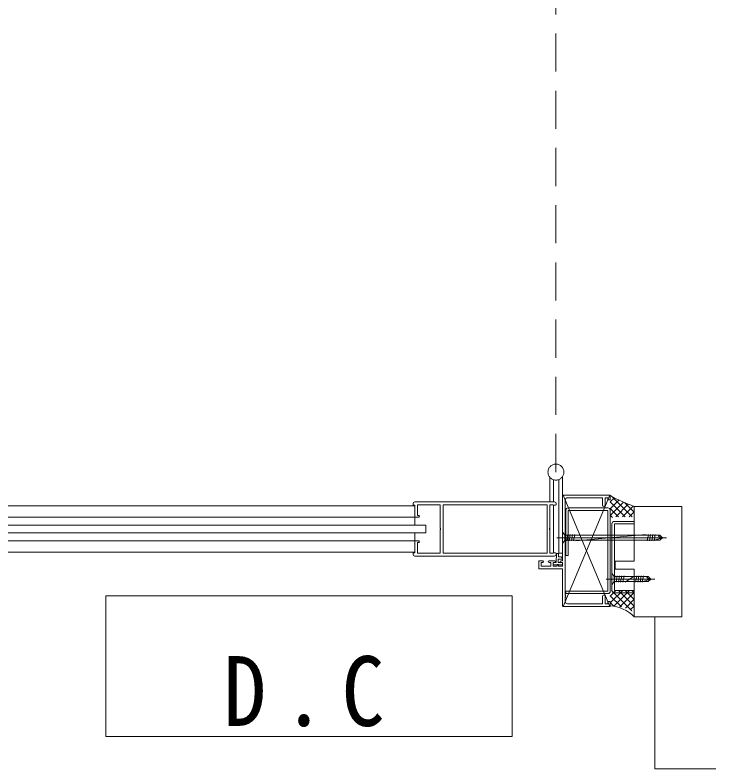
# Model space of a CAD drawing. Units: millimetres on the paper, enlarged 2 times, with parts at other scales. Extents: x -822 to 1661, y -1752 to -1205.
# Drawn here: x -645.05 to -600.98, y -1624.65 to -1577.21 of the extents above; entities that cross this region are included whole.
import ezdxf

# ---------------------------------------------------------------- set-up
doc = ezdxf.new("R2010")
doc.units = ezdxf.units.MM
doc.header["$LTSCALE"] = 2
for name, pattern in [('CHAIN1', [8, 5, -1, 1, -1]), ('CHAIN2', [12, 9, -1, 1, -1]), ('DASHED1', [1.8, 1.2, -0.6]), ('DASHED3', [4, 3, -1]), ('DOUBLE_CHAIN1', [8.8, 5, -1, 0.6, -0.6, 0.6, -1]), ('DOUBLE_CHAIN2', [12.8, 9, -1, 0.6, -0.6, 0.6, -1])]:
    doc.linetypes.add(name, pattern=pattern)
doc.layers.add('1-8_kanamono', color=5, linetype='Continuous', lineweight=9)
doc.styles.add('ＭＳ ゴシック', font='')
doc.styles.get('ＭＳ ゴシック').set_extended_font_data('MS Gothic')

msp = doc.modelspace()

# ---------------------------------------------------------------- linework, layer by layer
at = {"layer": '1-8_kanamono', "color": 4, "linetype": 'DASHED1', "lineweight": 5}
msp.add_line((-611.039, -1605.975), (-611.039, -1535.704), dxfattribs=at)
at = {"layer": '1-8_kanamono', "color": 1, "linetype": 'DASHED3'}
for p, q in [((-611.419, -1607.855), (-611.419, -1606.299)), ((-610.619, -1607.425), (-610.619, -1606.247)), ((-611.189, -1607.855), (-611.189, -1606.451)), ((-610.849, -1606.437), (-610.849, -1611.075)), ((-611.189, -1611.055), (-611.189, -1608.055)), ((-610.619, -1611.075), (-610.849, -1611.075))]:
    msp.add_line(p, q, dxfattribs=at)
at = {"layer": '1-8_kanamono', "color": 7, "lineweight": 15}
for p, q in [((-610.619, -1607.455), (-610.619, -1611.555)), ((-607.649, -1607.425), (-610.589, -1607.425)), ((-608.104, -1607.59), (-610.304, -1607.59)), ((-608.104, -1608.075), (-608.104, -1607.59)), ((-607.934, -1608.075), (-607.934, -1607.59)), ((-607.784, -1607.59), (-607.934, -1607.59)), ((-607.784, -1607.725), (-607.784, -1607.59)), ((-607.784, -1607.725), (-607.649, -1607.725)), ((-607.619, -1607.695), (-607.619, -1607.455)), ((-620.019, -1608.055), (-620.019, -1607.955)), ((-620.019, -1608.055), (-619.919, -1608.055)), ((-611.119, -1607.855), (-619.919, -1607.855)), ((-619.919, -1608.055), (-619.919, -1608.755)), ((-619.739, -1608.035), (-619.739, -1608.705)), ((-618.319, -1608.035), (-619.739, -1608.035)), ((-618.319, -1608.035), (-618.319, -1609.509)), ((-618.139, -1611.075), (-618.139, -1608.035)), ((-611.599, -1608.035), (-618.139, -1608.035)), ((-611.599, -1608.035), (-611.599, -1611.075)), ((-611.419, -1608.035), (-611.419, -1609.509)), ((-611.219, -1608.035), (-611.419, -1608.035)), ((-611.219, -1608.035), (-611.219, -1608.055)), ((-611.219, -1608.055), (-611.069, -1608.055)), ((-611.019, -1608.005), (-611.019, -1607.955)), ((-610.454, -1607.74), (-610.454, -1613.703)), ((-607.984, -1608.125), (-608.054, -1608.125)), ((-619.869, -1608.805), (-619.669, -1608.805)), ((-619.739, -1608.705), (-619.669, -1608.705)), ((-618.319, -1611.075), (-618.319, -1609.601)), ((-611.419, -1611.075), (-611.419, -1609.601)), ((-619.919, -1611.055), (-619.919, -1610.355)), ((-619.869, -1610.305), (-619.669, -1610.305)), ((-619.739, -1610.405), (-619.739, -1611.075)), ((-619.739, -1610.405), (-619.669, -1610.405)), ((-611.119, -1611.255), (-619.919, -1611.255)), ((-619.739, -1611.075), (-618.319, -1611.075)), ((-611.599, -1611.075), (-618.139, -1611.075)), ((-611.219, -1611.055), (-611.069, -1611.055)), ((-611.019, -1611.155), (-611.019, -1611.105)), ((-611.019, -1611.665), (-611.005, -1611.105)), ((-610.921, -1611.105), (-611.005, -1611.105)), ((-610.893, -1611.455), (-610.901, -1611.665)), ((-610.695, -1611.455), (-610.893, -1611.455)), ((-610.875, -1611.133), (-610.867, -1611.305)), ((-610.731, -1611.305), (-610.867, -1611.305)), ((-610.655, -1611.375), (-610.691, -1611.325)), ((-612.119, -1612.025), (-612.119, -1611.555)), ((-612.119, -1611.555), (-611.869, -1611.555)), ((-611.969, -1611.655), (-611.969, -1611.89)), ((-611.969, -1611.655), (-611.869, -1611.655)), ((-611.969, -1611.89), (-611.369, -1611.89)), ((-611.469, -1611.555), (-611.119, -1611.555)), ((-611.469, -1611.655), (-611.369, -1611.655)), ((-611.369, -1611.655), (-611.369, -1611.89)), ((-611.219, -1611.655), (-611.119, -1611.655)), ((-611.219, -1611.655), (-611.219, -1611.89)), ((-611.219, -1611.805), (-610.619, -1611.805)), ((-611.219, -1611.89), (-610.969, -1611.89)), ((-611.169, -1611.665), (-611.019, -1611.665)), ((-610.969, -1611.79), (-610.969, -1611.89)), ((-610.969, -1611.79), (-610.869, -1611.79)), ((-610.901, -1611.665), (-610.669, -1611.665)), ((-610.869, -1611.79), (-610.869, -1611.89)), ((-610.869, -1611.89), (-610.619, -1611.89)), ((-610.719, -1611.555), (-610.619, -1611.555)), ((-610.719, -1611.655), (-610.619, -1611.655)), ((-610.619, -1611.655), (-610.619, -1611.89)), ((-612.089, -1612.055), (-610.619, -1612.055)), ((-610.619, -1612.055), (-610.619, -1614.395)), ((-610.454, -1613.855), (-610.454, -1614.11)), ((-608.104, -1613.775), (-608.104, -1614.26)), ((-607.984, -1613.725), (-608.054, -1613.725)), ((-607.934, -1613.775), (-607.934, -1614.26)), ((-610.304, -1614.26), (-608.104, -1614.26)), ((-607.934, -1614.26), (-607.784, -1614.26)), ((-607.784, -1614.125), (-607.649, -1614.125)), ((-607.784, -1614.125), (-607.784, -1614.26)), ((-607.619, -1614.155), (-607.619, -1614.395)), ((-610.589, -1614.425), (-607.649, -1614.425))]:
    msp.add_line(p, q, dxfattribs=at)
at = {"layer": '1-8_kanamono', "linetype": 'CHAIN1'}
for p, q in [((-610.589, -1614.425), (-607.649, -1607.425)), ((-610.589, -1607.425), (-607.649, -1614.425))]:
    msp.add_line(p, q, dxfattribs=at)
at = {"layer": '1-8_kanamono', "color": 4, "lineweight": 5}
for p, q in [((-607.361, -1607.595), (-607.619, -1607.852)), ((-607.07, -1607.727), (-607.619, -1608.277)), ((-607.574, -1607.459), (-606.253, -1608.78)), ((-619.919, -1608.105), (-672.219, -1608.105)), ((-607.619, -1607.838), (-606.677, -1608.78)), ((-606.785, -1607.867), (-607.619, -1608.701)), ((-606.486, -1607.992), (-607.274, -1608.78)), ((-606.178, -1608.109), (-606.849, -1608.78)), ((-606.709, -1607.9), (-606.119, -1608.49)), ((-607.619, -1608.262), (-607.101, -1608.78)), ((-606.119, -1608.474), (-606.425, -1608.78)), ((-619.919, -1608.805), (-672.233, -1608.805)), ((-619.905, -1608.805), (-619.905, -1609.305)), ((-607.619, -1608.687), (-607.475, -1608.83)), ((-619.905, -1610.305), (-619.905, -1609.805)), ((-619.905, -1610.305), (-672.233, -1610.305)), ((-619.919, -1611.005), (-672.219, -1611.005)), ((-607.619, -1613.781), (-607.262, -1613.425)), ((-607.619, -1614.206), (-606.838, -1613.425)), ((-606.92, -1614.464), (-607.619, -1613.765)), ((-606.261, -1614.699), (-607.535, -1613.425)), ((-607.405, -1614.416), (-606.414, -1613.425)), ((-606.119, -1614.417), (-607.111, -1613.425)), ((-607.012, -1614.447), (-606.119, -1613.554)), ((-606.119, -1613.993), (-606.686, -1613.425)), ((-606.119, -1613.568), (-606.262, -1613.425)), ((-607.393, -1614.416), (-607.619, -1614.19)), ((-606.669, -1614.529), (-606.119, -1613.978)), ((-606.364, -1614.648), (-606.119, -1614.403))]:
    msp.add_line(p, q, dxfattribs=at)
at = {"layer": '1-8_kanamono', "color": 7, "linetype": 'DOUBLE_CHAIN2', "lineweight": 15}
msp.add_line((-611.419, -1608.035), (-611.419, -1611.075), dxfattribs=at)
at = {"layer": '1-8_kanamono', "color": 2, "linetype": 'DOUBLE_CHAIN1', "lineweight": 15}
for p, q in [((-606.119, -1611.58), (-606.119, -1608.13)), ((-607.319, -1612.08), (-607.319, -1611.58)), ((-606.119, -1611.58), (-607.319, -1611.58)), ((-606.119, -1612.08), (-607.319, -1612.08)), ((-606.119, -1615.08), (-606.119, -1612.08)), ((-603.119, -1615.08), (-606.119, -1615.08)), ((-604.819, -1624.654), (-604.819, -1615.08)), ((-604.819, -1624.654), (-600.978, -1624.654))]:
    msp.add_line(p, q, dxfattribs=at)
at = {"layer": '1-8_kanamono'}
for p, q in [((-610.419, -1608.385), (-610.419, -1611.225)), ((-610.259, -1608.225), (-607.779, -1608.225)), ((-610.259, -1608.385), (-607.779, -1608.385)), ((-610.259, -1608.385), (-610.259, -1611.225)), ((-607.779, -1613.465), (-607.779, -1608.385)), ((-607.619, -1613.465), (-607.619, -1608.385)), ((-607.359, -1609.08), (-606.119, -1609.08)), ((-607.519, -1613.42), (-607.519, -1609.24)), ((-607.359, -1613.42), (-607.359, -1609.24)), ((-606.119, -1609.24), (-607.359, -1609.24)), ((-610.419, -1611.225), (-610.259, -1611.225)), ((-607.359, -1613.42), (-606.119, -1613.42)), ((-639.333, -1613.758), (-613.8, -1613.758)), ((-639.333, -1622.613), (-639.333, -1613.758)), ((-613.8, -1613.758), (-613.8, -1622.613)), ((-610.419, -1613.465), (-607.779, -1613.465)), ((-610.419, -1613.625), (-610.419, -1613.465)), ((-607.779, -1613.625), (-610.419, -1613.625)), ((-607.359, -1613.58), (-606.119, -1613.58)), ((-613.8, -1622.613), (-639.333, -1622.613))]:
    msp.add_line(p, q, dxfattribs=at)
at = {"layer": '1-8_kanamono', "color": 1}
for p, q in [((-672.919, -1609.305), (-619.219, -1609.305)), ((-619.219, -1609.805), (-619.219, -1609.305)), ((-672.919, -1609.805), (-619.219, -1609.805))]:
    msp.add_line(p, q, dxfattribs=at)
at = {"layer": '1-8_kanamono', "color": 6}
for p, q in [((-610.469, -1609.945), (-610.619, -1609.745)), ((-610.619, -1610.465), (-610.619, -1609.745)), ((-610.619, -1610.425), (-610.619, -1609.785)), ((-610.469, -1610.176), (-610.421, -1609.905)), ((-610.469, -1610.265), (-610.469, -1609.945)), ((-610.469, -1609.945), (-604.503, -1609.945)), ((-610.35, -1610.305), (-610.28, -1609.905)), ((-610.209, -1610.305), (-610.139, -1609.905)), ((-610.068, -1610.305), (-609.998, -1609.905)), ((-609.927, -1610.305), (-609.857, -1609.905)), ((-609.786, -1610.305), (-605.364, -1609.905)), ((-605.293, -1610.305), (-605.223, -1609.905)), ((-605.152, -1610.305), (-605.082, -1609.905)), ((-605.011, -1610.305), (-604.94, -1609.905)), ((-604.87, -1610.305), (-604.799, -1609.905)), ((-604.503, -1609.945), (-604.343, -1610.105)), ((-610.619, -1610.465), (-610.469, -1610.265)), ((-610.469, -1610.265), (-604.503, -1610.265)), ((-604.863, -1610.265), (-604.343, -1610.105)), ((-607.369, -1612.543), (-607.519, -1612.343)), ((-607.519, -1613.063), (-607.519, -1612.343)), ((-607.519, -1613.023), (-607.519, -1612.383)), ((-607.519, -1613.063), (-607.369, -1612.863)), ((-607.369, -1612.774), (-607.321, -1612.503)), ((-607.369, -1612.863), (-605.238, -1612.863)), ((-607.25, -1612.903), (-607.18, -1612.503)), ((-607.109, -1612.903), (-607.039, -1612.503)), ((-606.968, -1612.903), (-606.898, -1612.503)), ((-606.827, -1612.903), (-606.757, -1612.503)), ((-606.686, -1612.903), (-606.099, -1612.503)), ((-606.028, -1612.903), (-605.958, -1612.503)), ((-605.887, -1612.903), (-605.817, -1612.503)), ((-605.746, -1612.903), (-605.675, -1612.503)), ((-605.605, -1612.903), (-605.534, -1612.503)), ((-605.598, -1612.863), (-605.078, -1612.703)), ((-605.238, -1612.543), (-605.078, -1612.703))]:
    msp.add_line(p, q, dxfattribs=at)
at = {"layer": '1-8_kanamono', "color": 6, "linetype": 'CHAIN2'}
for p, q in [((-610.984, -1610.105), (-604.085, -1610.105)), ((-607.884, -1612.703), (-604.82, -1612.703))]:
    msp.add_line(p, q, dxfattribs=at)
at = {"layer": '1-8_kanamono', "color": 2, "linetype": 'DOUBLE_CHAIN1', "lineweight": 15}
msp.add_lwpolyline([(-606.119, -1608.13), (-603.119, -1608.13), (-603.119, -1615.08)], dxfattribs=at)
at = {"layer": '1-8_kanamono', "color": 6}
for points in [[(-604.503, -1610.265), (-604.343, -1610.105), (-604.582, -1610.036), (-604.503, -1609.945)], [(-607.369, -1612.863), (-607.369, -1612.543), (-605.238, -1612.543)], [(-605.238, -1612.863), (-605.078, -1612.703), (-605.317, -1612.634), (-605.238, -1612.543)]]:
    msp.add_lwpolyline(points, dxfattribs=at)
at = {"layer": '1-8_kanamono', "color": 7, "lineweight": 15}
for points in [[(-620.019, -1611.155), (-620.019, -1611.055), (-619.919, -1611.055)], [(-611.219, -1611.055), (-611.219, -1611.075), (-611.419, -1611.075)]]:
    msp.add_lwpolyline(points, dxfattribs=at)
at = {"layer": '1-8_kanamono', "color": 1, "linetype": 'DASHED3'}
msp.add_circle((-611.039, -1605.975), 0.5, dxfattribs=at)
at = {"layer": '1-8_kanamono', "color": 4, "linetype": 'DASHED1', "lineweight": 5}
msp.add_arc((-611.039, -1605.975), 70.271, 90, 180, dxfattribs=at)
at = {"layer": '1-8_kanamono', "color": 7, "lineweight": 15}
for centre, radius, start, end in [((-610.589, -1607.455), 0.03, 90, 180), ((-610.304, -1607.74), 0.15, 90, 180), ((-607.649, -1607.455), 0.03, 0, 90), ((-607.649, -1607.695), 0.03, 270, 0), ((-619.919, -1607.955), 0.1, 90, 180), ((-611.119, -1607.955), 0.1, 0, 90), ((-611.069, -1608.005), 0.05, 270, 0), ((-608.054, -1608.075), 0.05, 180, 270), ((-607.984, -1608.075), 0.05, 270, 0), ((-619.869, -1608.755), 0.05, 180, 270), ((-619.669, -1608.755), 0.05, 270, 90), ((-618.339, -1609.555), 0.05, 293.58, 66.42), ((-611.399, -1609.555), 0.05, 113.58, 246.42), ((-619.869, -1610.355), 0.05, 90, 180), ((-619.669, -1610.355), 0.05, 270, 90), ((-619.919, -1611.155), 0.1, 180, 270), ((-611.119, -1611.155), 0.1, 270, 0), ((-611.069, -1611.105), 0.05, 0, 90), ((-610.921, -1611.155), 0.05, 25.79, 90), ((-610.731, -1611.355), 0.05, 36.03, 90), ((-610.695, -1611.405), 0.05, 270, 36.03), ((-611.869, -1611.605), 0.05, 270, 90), ((-611.469, -1611.605), 0.05, 90, 270), ((-611.169, -1611.715), 0.05, 90, 180), ((-611.119, -1611.605), 0.05, 270, 90), ((-610.719, -1611.605), 0.05, 90, 270), ((-610.669, -1611.715), 0.05, 0, 90), ((-612.089, -1612.025), 0.03, 180, 270), ((-610.454, -1613.733), 0.03, 293.58, 90), ((-610.434, -1613.779), 0.02, 113.58, 246.42), ((-610.454, -1613.825), 0.03, 270, 66.42), ((-608.054, -1613.775), 0.05, 90, 180), ((-607.984, -1613.775), 0.05, 0, 90), ((-610.304, -1614.11), 0.15, 180, 270), ((-607.649, -1614.155), 0.03, 0, 90), ((-610.589, -1614.395), 0.03, 180, 270), ((-607.649, -1614.395), 0.03, 270, 0)]:
    msp.add_arc(centre, radius, start, end, dxfattribs=at)
at = {"layer": '1-8_kanamono', "color": 4, "lineweight": 5}
for centre, radius, start, end in [((-602.765, -1598.674), 10.033, 241.0704, 250.4741), ((-607.759, -1616.687), 2.296, 44.4093, 86.5015)]:
    msp.add_arc(centre, radius, start, end, dxfattribs=at)
at = {"layer": '1-8_kanamono'}
for centre, start, end in [((-610.259, -1608.385), 90, 180), ((-607.779, -1608.385), 0, 90), ((-607.359, -1609.24), 90, 180), ((-607.359, -1613.42), 180, 270), ((-607.779, -1613.465), 270, 0)]:
    msp.add_arc(centre, 0.16, start, end, dxfattribs=at)

# ---------------------------------------------------------------- texts
at = {"layer": '1-8_kanamono', "color": 7, "insert": (-631.954, -1622.023), "char_height": 4.399, "attachment_point": 7, "style": 'ＭＳ ゴシック'}
msp.add_mtext('\\T1.38;\\W0.9;D.C', dxfattribs=at)

doc.saveas('drawing.dxf')
